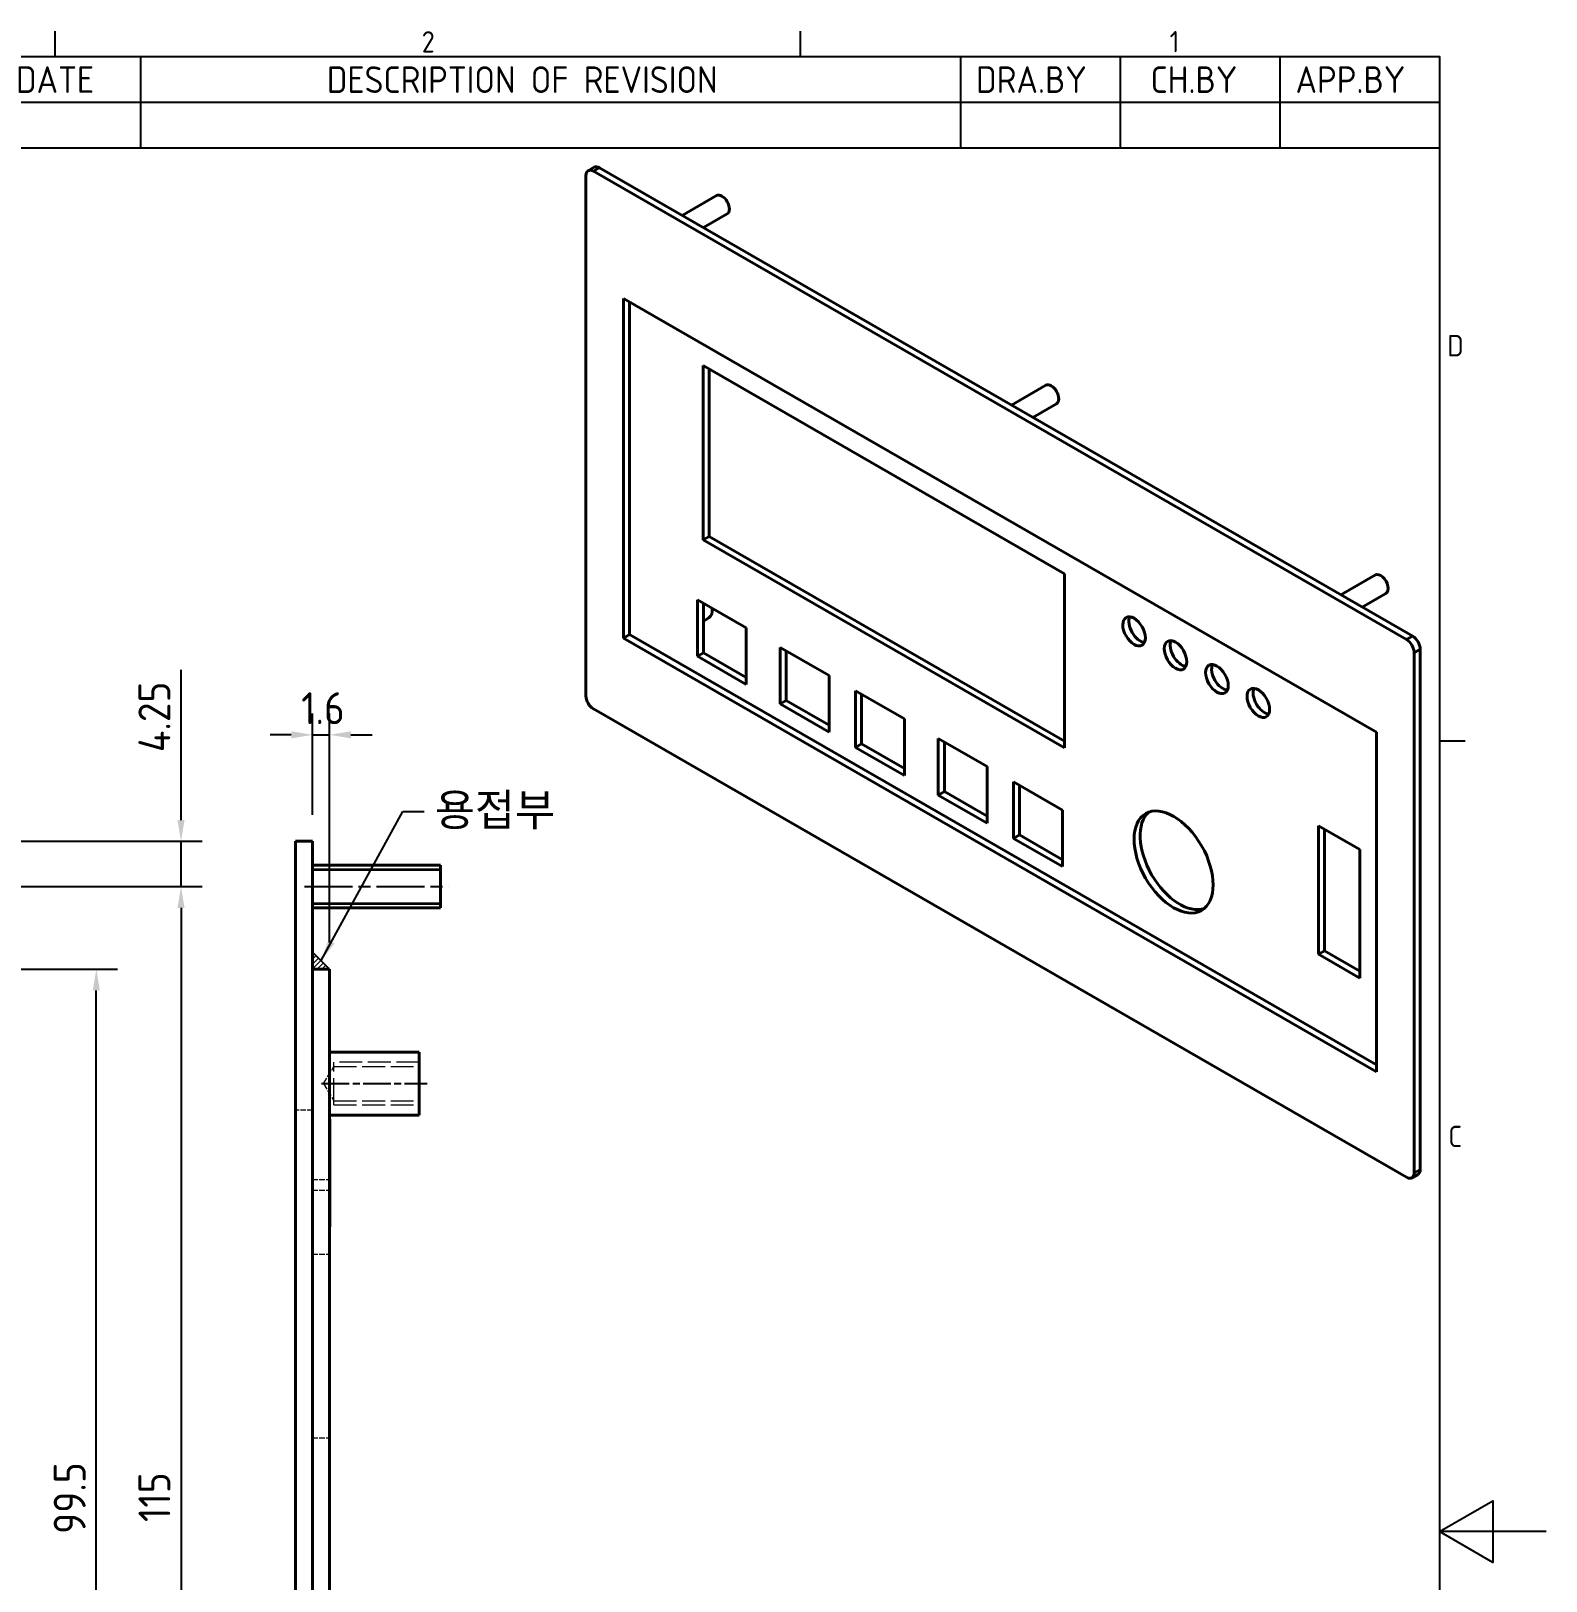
# Model space of a CAD drawing. Header units: millimetres. Extents: x 0 to 420, y 0 to 297.
# Drawn here: x 277.7 to 420, y 143.9 to 289.4 of the extents above; entities that cross this region are included whole.
import ezdxf

# ---------------------------------------------------------------- set-up
doc = ezdxf.new("R2010")
doc.units = ezdxf.units.MM
doc.linetypes.add('CHAIN', pattern=[0.35429999999999995, 0.2362, -0.0295, 0.0591, -0.0295])
doc.linetypes.add('DASHED', pattern=[0.2067, 0.1654, -0.0413])
doc.layers.get('0').update_dxf_attribs({"color": 3, "lineweight": 25})
for name, color, linetype, lineweight in [('가려진 것(ISO)', 2, 'DASHED', 18), ('가시적인 것(ISO)', 3, 'Continuous', 40), ('가시적인 좁은 것(ISO)', 3, 'Continuous', 35), ('경계(ISO)', 7, 'Continuous', 25), ('기호(ISO)', 5, 'Continuous', 25), ('스케치 형상(ISO)', 3, 'Continuous', 25), ('중심선(ISO)', 1, 'Continuous', 25), ('치수(ISO)', 2, 'Continuous', 25), ('해치(ISO)', 7, 'Continuous', 18)]:
    doc.layers.add(name, color=color, linetype=linetype, lineweight=lineweight)
doc.styles.add('ISO Proportiona M2B', font='isocp.shx')
doc.styles.add('문자 텍스트_PSTEK_POSCO', font='isocp.shx')
doc.styles.add('치수 텍스트_PSTEK_POSCO', font='isocp.shx')
doc.dimstyles.new('치수_PSTEK_POSCO', dxfattribs={"dimtxt": 3, "dimasz": 2, "dimexe": 2, "dimexo": 2.5, "dimgap": 1, "dimtad": 1, "dimrnd": 1e-08, "dimdsep": 46, "dimtxsty": '치수 텍스트_PSTEK_POSCO', "dimcen": 0.09, "dimdle": 10, "dimclrd": 7, "dimclre": 7, "dimclrt": 2, "dimadec": 1, "dimazin": 2, "dimtfac": 1, "dimtmove": 0, "dimatfit": 3, "dimfxl": 0, "dimtolj": 1, "dimlwd": -1, "dimlwe": -1, "dimarcsym": 0})
doc.dimstyles.new('치수_PSTEK_POSCO$7', dxfattribs={"dimtxt": 3, "dimasz": 2, "dimexe": 2, "dimexo": 2.5, "dimgap": 1, "dimtad": 1, "dimrnd": 1e-08, "dimdsep": 46, "dimtxsty": '치수 텍스트_PSTEK_POSCO', "dimcen": 0.09, "dimdle": 10, "dimclrd": 7, "dimclre": 7, "dimclrt": 2, "dimadec": 1, "dimazin": 2, "dimtfac": 1, "dimtmove": 0, "dimatfit": 3, "dimfxl": 0, "dimtolj": 1, "dimlwd": -1, "dimlwe": -1, "dimarcsym": 0})

# ---------------------------------------------------------------- blocks, each defined once
blk = doc.blocks.new('경계 Default Border')
at = {"layer": '경계(ISO)'}
for p, q in [((280, 287.0000076293945), (280, 289.4000053405762)), ((350, 287.0000076293945), (350, 289.4000053405762)), ((410, 222.7499961853027), (412.400016784668, 222.7499961853027))]:
    blk.add_line(p, q, dxfattribs=at)
at = {"layer": '경계(ISO)', "flags": 128}
for points in [[(10, 10), (10, 287.0000076293945), (410, 287.0000076293945), (410, 10), (10, 10)], [(420, 148.5000038146973), (410, 148.5000038146973), (415, 151.3867473602295), (415, 145.6132507324219), (410, 148.5000038146973)]]:
    blk.add_lwpolyline(points, dxfattribs=at)
at = {"layer": '경계(ISO)', "color": 2, "char_height": 2.000000029802322, "attachment_point": 7, "style": '문자 텍스트_PSTEK_POSCO'}
for s, insert in [('2', (314.418492964537, 287.3809296778403)), ('1', (384.6573774223157, 287.4)), ('D', (410.718846771929, 258.8559296629392)), ('C', (410.8296930082771, 184.6059296629392))]:
    blk.add_mtext(s, dxfattribs=dict(at, insert=insert))
blk = doc.blocks.new('리비전 내역')
at = {"layer": '기호(ISO)'}
for p, q in [((258, 287.0000076293945), (410, 287.0000076293945)), ((288, 287.0000076293945), (288, 282.7200076293945)), ((365, 287.0000076293945), (365, 282.7200076293945)), ((380, 287.0000076293945), (380, 282.7200076293945)), ((395, 287.0000076293945), (395, 282.7200076293945)), ((410, 287.0000076293945), (410, 282.7200076293945)), ((258, 282.7200076293945), (410, 282.7200076293945)), ((288, 282.7200076293945), (288, 278.4400076293945)), ((365, 282.7200076293945), (365, 278.4400076293945)), ((380, 282.7200076293945), (380, 278.4400076293945)), ((395, 282.7200076293945), (395, 278.4400076293945)), ((410, 282.7200076293945), (410, 278.4400076293945)), ((258, 278.4400076293945), (410, 278.4400076293945))]:
    blk.add_line(p, q, dxfattribs=at)
at = {"layer": '기호(ISO)', "color": 2, "char_height": 2.5, "attachment_point": 7, "style": 'ISO Proportiona M2B'}
for s, insert in [('DATE', (276.3142317728366, 283.5831900503393)), ('DESCRIPTION OF REVISION', (305.5070204333629, 283.5831900503393)), ('DRA.BY', (366.4757339553204, 283.5831900503393)), ('CH.BY', (382.8642915086117, 283.5831900503393)), ('APP.BY', (396.4777339604404, 283.5831900503393))]:
    blk.add_mtext(s, dxfattribs=dict(at, insert=insert))
blk = doc.blocks.new('*D48')
at = {"layer": 'Defpoints', "color": 0, "transparency": 16777216}
for p in [(248.5401147233766, 201.3151162410434), (283.8571493826473, 201.3151162410434), (248.5401147233766, 101.8151162410434)]:
    blk.add_point(p, dxfattribs=at)
at = {"layer": '치수(ISO)', "color": 7, "transparency": 16777216}
for p, q in [((251.0401147233766, 201.3151162410434), (285.8571493826473, 201.3151162410434)), ((283.8571493826472, 103.8151162410434), (283.8571493826473, 199.3151162410434)), ((251.0401147233766, 101.8151162410434), (285.8571493826472, 101.8151162410434))]:
    blk.add_line(p, q, dxfattribs=at)
for points in [[(283.523816049314, 199.3151162410434), (284.1904827159806, 199.3151162410434), (283.8571493826473, 201.3151162410434)], [(283.5238160493139, 103.8151162410434), (284.1904827159805, 103.8151162410434), (283.8571493826472, 101.8151162410434)]]:
    blk.add_solid(points, dxfattribs=at)
at = {"layer": '치수(ISO)', "color": 2, "transparency": 16777216, "insert": (281.3571493826472, 148.2856106765901), "char_height": 3, "attachment_point": 4, "rotation": 90, "style": '치수 텍스트_PSTEK_POSCO'}
blk.add_mtext('\\A1;99.5', dxfattribs=at)
blk = doc.blocks.new('*D59')
at = {"layer": 'Defpoints', "color": 0, "transparency": 16777216}
for p in [(237.2901147233778, 209.0651162410435), (236.8721147233778, 94.06511624104346), (291.8130711150875, 94.06511624104344)]:
    blk.add_point(p, dxfattribs=at)
at = {"layer": '치수(ISO)', "color": 7, "transparency": 16777216}
for p, q in [((239.7901147233778, 209.0651162410435), (293.8130711150876, 209.0651162410435)), ((291.8130711150876, 207.0651162410435), (291.8130711150875, 96.06511624104344)), ((239.3721147233778, 94.06511624104346), (293.8130711150875, 94.06511624104344))]:
    blk.add_line(p, q, dxfattribs=at)
for points in [[(291.4797377817542, 207.0651162410435), (292.1464044484209, 207.0651162410435), (291.8130711150876, 209.0651162410435)], [(291.4797377817542, 96.06511624104344), (292.1464044484208, 96.06511624104344), (291.8130711150875, 94.06511624104344)]]:
    blk.add_solid(points, dxfattribs=at)
at = {"layer": '치수(ISO)', "color": 2, "transparency": 16777216, "insert": (289.3130711150875, 149.4029842066875), "char_height": 3, "attachment_point": 4, "rotation": 90, "style": '치수 텍스트_PSTEK_POSCO'}
blk.add_mtext('\\A1;115', dxfattribs=at)
blk = doc.blocks.new('*D60')
at = {"layer": 'Defpoints', "color": 0, "transparency": 16777216}
for p in [(253.7901147233777, 213.3151162410434), (291.8130711150876, 213.3151162410434), (237.2901147233778, 209.0651162410435)]:
    blk.add_point(p, dxfattribs=at)
at = {"layer": '치수(ISO)', "color": 7, "transparency": 16777216}
for p, q in [((291.8130711150876, 215.3151162410434), (291.8130711150876, 229.4115367980822)), ((256.2901147233777, 213.3151162410434), (293.8130711150876, 213.3151162410434)), ((291.8130711150876, 209.0651162410435), (291.8130711150876, 213.3151162410434)), ((239.7901147233778, 209.0651162410435), (293.8130711150876, 209.0651162410435)), ((291.8130711150876, 207.0651162410435), (291.8130711150876, 205.0651162410435))]:
    blk.add_line(p, q, dxfattribs=at)
for points in [[(291.4797377817542, 215.3151162410434), (292.1464044484209, 215.3151162410434), (291.8130711150876, 213.3151162410434)], [(291.4797377817542, 207.0651162410435), (292.1464044484209, 207.0651162410435), (291.8130711150876, 209.0651162410435)]]:
    blk.add_solid(points, dxfattribs=at)
at = {"layer": '치수(ISO)', "color": 2, "transparency": 16777216, "insert": (289.312775839497, 221.6872727293703), "char_height": 3, "attachment_point": 4, "rotation": 90, "style": '치수 텍스트_PSTEK_POSCO'}
blk.add_mtext('\\A1;4.25', dxfattribs=at)
blk = doc.blocks.new('*D69')
at = {"layer": 'Defpoints', "color": 0, "transparency": 16777216}
for p in [(305.7704566082865, 223.3151162410434), (304.1704566082883, 213.3151162410434), (305.7704566082865, 201.3151162410434)]:
    blk.add_point(p, dxfattribs=at)
at = {"layer": '치수(ISO)', "color": 7, "transparency": 16777216}
for p, q in [((304.1704566082883, 215.8151162410434), (304.1704566082883, 225.3151162410434)), ((305.7704566082865, 203.8151162410434), (305.7704566082865, 225.3151162410434)), ((302.1704566082883, 223.3151162410434), (300.1704566082883, 223.3151162410434)), ((304.1704566082883, 223.3151162410434), (305.7704566082865, 223.3151162410434)), ((307.7704566082865, 223.3151162410434), (309.7704566082865, 223.3151162410434))]:
    blk.add_line(p, q, dxfattribs=at)
for points in [[(302.1704566082883, 223.6484495743768), (302.1704566082883, 222.9817829077101), (304.1704566082883, 223.3151162410434)], [(307.7704566082865, 223.6484495743768), (307.7704566082865, 222.9817829077101), (305.7704566082865, 223.3151162410434)]]:
    blk.add_solid(points, dxfattribs=at)
at = {"layer": '치수(ISO)', "color": 2, "transparency": 16777216, "insert": (303.0960471594685, 225.8151162410434), "char_height": 3, "attachment_point": 4, "style": '치수 텍스트_PSTEK_POSCO'}
blk.add_mtext('\\A1;1.6', dxfattribs=at)

msp = doc.modelspace()

# ---------------------------------------------------------------- hatches: boundary and pattern name
at = {"layer": '해치(ISO)'}
h = msp.add_hatch(dxfattribs=at)
h.set_pattern_fill('ANSI31', color=256, scale=2.54, style=0)
h.set_pattern_definition([(45, (0, 0), (-0.2245064030267288, 0.2245064030267288), [])])
h.paths.add_polyline_path([(304.1704566082886, 202.9151162410434), (304.1704566082864, 201.3151162410434), (305.7704566082865, 201.3151162410434)])

# ---------------------------------------------------------------- linework, layer by layer
at = {"layer": '가려진 것(ISO)', "ltscale": 3.601896047592163}
for q in [(306.1704566082773, 192.1861162410434), (306.1704566082773, 188.9441162410434)]:
    msp.add_line((305.1964615448337, 190.5651162410434), q, dxfattribs=at)
at = {"layer": '가려진 것(ISO)', "ltscale": 12.90114498138428}
for p, q in [((314.1704566082773, 192.5651162410434), (306.1704566082773, 192.5651162410434)), ((306.1704566082773, 192.1861162410434), (314.1704566082773, 192.1861162410434)), ((306.1704566082773, 188.9441162410434), (314.1704566082773, 188.9441162410434)), ((306.1704566082773, 188.5651162410434), (314.1704566082773, 188.5651162410434))]:
    msp.add_line(p, q, dxfattribs=at)
at = {"layer": '가려진 것(ISO)', "ltscale": 15.19880294799805}
msp.add_line((306.1704566082773, 188.5651162410434), (306.1704566082773, 192.5651162410434), dxfattribs=at)
at = {"layer": '가려진 것(ISO)', "ltscale": 3.047414541244507}
for p, q in [((304.1704566082856, 188.0651162410435), (302.5704566082856, 188.0651162410435)), ((304.1704566082606, 181.5651162410434), (305.7704566082605, 181.5651162410434)), ((304.1704566082758, 180.5651162410434), (305.7704566082758, 180.5651162410434)), ((304.1704566082758, 174.5651162410434), (305.7704566082758, 174.5651162410434)), ((304.1704566082839, 157.3151162410434), (305.7704566082838, 157.3151162410434))]:
    msp.add_line(p, q, dxfattribs=at)
at = {"layer": '가려진 것(ISO)', "ltscale": 0.01894696615636349}
msp.add_line((305.7704566082625, 187.1151162410429), (305.7804566082626, 187.1151162410429), dxfattribs=at)
at = {"layer": '가시적인 것(ISO)'}
for p, q in [((330.6134636393697, 276.6034930911538), (330.0477782144205, 276.27773652012)), ((331.1124958509541, 276.5544567798512), (407.4800282191126, 232.5773196902857)), ((329.8397036448183, 275.818348797767), (329.8397036448183, 226.9699080884253)), ((406.9143427941634, 232.2515631192518), (330.5468104260049, 276.2287002088173)), ((338.8668253917092, 272.0890353805127), (342.1039488336515, 273.9531707920896)), ((340.8707040528187, 270.9350784061583), (343.1020132568204, 272.2200039197992)), ((333.3752375507515, 232.3940470336521), (333.3752375507515, 264.2783849025112)), ((333.3752375507515, 264.2783849025112), (404.0859156694168, 223.5588135232838)), ((333.9409229757007, 263.9526283314775), (333.9409229757007, 232.719803604686)), ((340.8352140922705, 241.6260126114814), (340.8352140922705, 257.9769551083322)), ((340.8352140922705, 257.9769551083322), (374.77633958923, 238.4315608463029)), ((341.4008995172197, 257.6511985372985), (341.4008995172197, 241.9517691825153)), ((369.8027470686253, 254.2742229021007), (373.0398705105676, 256.1383583136776)), ((371.8066257297348, 253.1202659277463), (374.0379349337364, 254.4051914413873)), ((340.8352140922705, 241.6260126114814), (341.4008995172197, 241.9517691825153)), ((374.77633958923, 222.0806183494522), (340.8352140922705, 241.6260126114814)), ((341.4008995172197, 241.9517691825153), (374.77633958923, 222.7321314915199)), ((374.77633958923, 238.4315608463029), (374.77633958923, 222.0806183494522)), ((400.7386687455413, 236.4594104236887), (403.9757921874836, 238.3235458352656)), ((340.3048840063806, 230.6901364302406), (340.3048840063806, 236.0041927417171)), ((340.3048840063806, 236.0041927417171), (344.9010780840939, 233.3574206020674)), ((402.7425474066508, 235.3054534493344), (404.9738566106524, 236.5903789629753)), ((340.8705694313297, 235.6784361706834), (340.8705694313297, 231.0158930012745)), ((340.8705694313297, 234.000501794286), (341.3945099090598, 234.3022190490069)), ((344.9010780840939, 233.3574206020674), (344.9010780840939, 228.0433642905908)), ((333.9409229757007, 232.719803604686), (333.3752375507515, 232.3940470336521)), ((404.0859156694168, 191.6744756544247), (333.3752375507515, 232.3940470336521)), ((333.9409229757007, 232.719803604686), (404.0859156694168, 192.3259887964924)), ((348.0830585994337, 226.2109835785256), (348.0830585994337, 231.5250398900021)), ((348.0830585994337, 231.5250398900021), (352.679252677147, 228.8782677503524)), ((340.3048840063806, 230.6901364302406), (340.8705694313297, 231.0158930012745)), ((344.9010780840939, 228.0433642905908), (340.3048840063806, 230.6901364302406)), ((340.8705694313297, 231.0158930012745), (344.9010780840938, 228.6948774326585)), ((348.6487440243829, 231.1992833189684), (348.6487440243829, 226.5367401495595)), ((407.6214495753501, 182.1783795712752), (407.6214495753501, 231.026820280617)), ((408.1871350002992, 231.3525768516509), (408.1871350002992, 182.5041361423091)), ((352.679252677147, 228.8782677503524), (352.679252677147, 223.5642114388758)), ((355.1541264113002, 227.4530827520794), (359.7503204890136, 224.8063106124296)), ((355.1541264113002, 222.1390264406029), (355.1541264113002, 227.4530827520794)), ((355.7198118362494, 227.1273261810457), (355.7198118362494, 222.4647830116368)), ((330.5468104260049, 225.7451652497905), (406.9143427941634, 181.768028160225)), ((348.0830585994337, 226.2109835785256), (348.6487440243829, 226.5367401495595)), ((352.679252677147, 223.5642114388758), (348.0830585994337, 226.2109835785256)), ((348.6487440243829, 226.5367401495595), (352.679252677147, 224.2157245809435)), ((359.7503204890136, 224.8063106124296), (359.7503204890136, 219.4922543009531)), ((362.9323010043535, 222.9739299003644), (367.5284950820667, 220.3271577607146)), ((362.9323010043535, 217.6598735888879), (362.9323010043535, 222.9739299003644)), ((404.0859156694168, 223.5588135232838), (404.0859156694168, 191.6744756544247)), ((355.1541264113002, 222.1390264406029), (355.7198118362494, 222.4647830116368)), ((359.7503204890136, 219.4922543009531), (355.1541264113002, 222.1390264406029)), ((355.7198118362494, 222.4647830116368), (359.7503204890136, 220.1437674430207)), ((363.4979864293026, 222.6481733293307), (363.4979864293026, 217.9856301599218)), ((367.5284950820667, 220.3271577607146), (367.5284950820667, 215.0131014492381)), ((370.00336881622, 218.9019727624417), (374.5995628939332, 216.2552006227918)), ((370.00336881622, 213.5879164509651), (370.00336881622, 218.9019727624417)), ((370.5690542411691, 218.5762161914079), (370.5690542411691, 213.9136730219991)), ((362.9323010043535, 217.6598735888879), (363.4979864293026, 217.9856301599218)), ((367.5284950820667, 215.0131014492381), (362.9323010043535, 217.6598735888879)), ((363.4979864293026, 217.9856301599218), (367.5284950820667, 215.6646145913057)), ((374.5995628939332, 216.2552006227918), (374.5995628939332, 210.9411443113154)), ((398.6411934542795, 214.7759466170979), (402.530280750806, 212.5363701912405)), ((398.6411934542795, 202.7171265256705), (398.6411934542795, 214.7759466170979)), ((399.2068788792286, 214.4501900460643), (399.2068788792286, 203.0428830967044)), ((302.5704566082886, 211.3151162410435), (302.570456608288, 213.3151162410434)), ((304.170456608288, 213.3151162410434), (302.570456608288, 213.3151162410434)), ((304.170456608288, 213.3151162410434), (304.1704566082886, 211.3151162410435)), ((370.00336881622, 213.5879164509651), (370.5690542411691, 213.9136730219991)), ((374.5995628939332, 210.9411443113154), (370.00336881622, 213.5879164509651)), ((370.5690542411691, 213.9136730219991), (374.5995628939332, 211.592657453383)), ((402.530280750806, 212.5363701912405), (402.530280750806, 200.477550099813)), ((302.5704566082886, 91.81511624104346), (302.5704566082886, 211.3151162410435)), ((304.1704566082886, 211.3151162410435), (304.1704566082886, 91.81511624104346)), ((304.1704566082819, 211.0651162410435), (316.1704566082819, 211.0651162410435)), ((316.1704566082819, 207.0651162410435), (316.1704566082819, 211.0651162410435)), ((304.1704566082819, 207.0651162410434), (316.1704566082819, 207.0651162410434)), ((398.6411934542795, 202.7171265256705), (399.2068788792286, 203.0428830967044)), ((402.530280750806, 200.477550099813), (398.6411934542795, 202.7171265256705)), ((399.2068788792286, 203.0428830967044), (402.530280750806, 201.1290632418806)), ((305.7704566082865, 201.3151162410434), (304.1704566082864, 201.3151162410434)), ((305.7704566082865, 201.3151162410434), (305.7704566082865, 101.8151162410434)), ((305.7704566082773, 193.5151162410434), (314.1704566082773, 193.5151162410434)), ((314.1704566082773, 193.5151162410434), (314.1704566082773, 187.6151162410434)), ((305.7704566082773, 187.6151162410434), (314.1704566082773, 187.6151162410434)), ((305.7704566082626, 187.2151162410443), (305.7804566082626, 187.2151162410443)), ((305.7804566082626, 187.2151162410443), (305.7804566082626, 177.1151162410429)), ((407.979060430697, 182.0447484199562), (407.4133750057478, 181.7189918489223)), ((305.7704566082626, 177.1151162410429), (305.7804566082626, 177.1151162410429))]:
    msp.add_line(p, q, dxfattribs=at)
for centre, major_axis, ratio, start_param, end_param in [((331.1124958509541, 275.7369096550087), (-0.4990322115844029, 0.8665834361451716), 0.5780931159158106, 5.499720852205023, 6.283185307179557), ((330.5468104260049, 275.4111530839747), (-0.4990322115844076, 0.8665834361451793), 0.5780931159158106, 5.499720852205023, 7.070517178999916), ((342.6029810452359, 273.0865873559444), (-0.4990322115844021, 0.8665834361451715), 0.5780931159158107, 3.141592653589767, 6.28318530717956), ((373.538902722152, 255.2717748775324), (-0.4990322115844046, 0.8665834361451764), 0.5780931159158106, 3.141592653589769, 6.283185307179561), ((404.474824399068, 237.4569623991205), (-0.499032211584402, 0.866583436145175), 0.5780931159158107, 3.141592653589776, 6.283185307179569), ((340.6584373969729, 235.580429617321), (0.7360725120869845, -1.278210568314124), 0.5780931159158106, 2.701708647336433e-14, 0.9709378569995414), ((381.8827636240433, 233.3556623060763), (-0.748548317376607, 1.299875154217761), 0.5780931159158107, 0.3859036446672673, 2.755689008922477), ((385.7718506259406, 231.1160860498844), (-0.748548317376607, 1.299875154217761), 0.5780931159158107, 0.3859036446672673, 2.755689008922477), ((406.9143427941634, 231.4340159944092), (0.4990322115843558, -0.8665834361452088), 0.5780931159158106, 0.7873318718205873, 2.358128198615503), ((407.4800282191126, 231.7597725654431), (-0.4990322115844596, 0.8665834361451499), 0.5780931159158106, 3.928924525409908, 5.499720852204749), ((389.660937627838, 228.8765097936926), (-0.7485483173766053, 1.299875154217759), 0.5780931159158104, 0.385903644667268, 2.755689008922478), ((393.5500246297354, 226.6369335375008), (-0.748548317376607, 1.299875154217761), 0.5780931159158107, 0.3859036446672673, 2.755689008922477), ((330.5468104260049, 226.562712374633), (-0.4990322115843492, 0.8665834361451975), 0.5780931159158106, 0.7873318718205873, 2.358128198615503), ((385.5950733413855, 211.6989477120482), (-2.619919110818126, 4.549563039762168), 0.5780931159158105, 0.1077502290606134, 3.033842424529185), ((406.9143427941634, 182.5855752850674), (0.4990322115844029, -0.8665834361451716), 0.5780931159158106, 5.499720852205023, 7.070517178999916), ((407.4800282191126, 182.9113318561014), (0.4990322115844085, -0.8665834361451825), 0.5780931159158106, 0, 0.787331871820288)]:
    msp.add_ellipse(centre, major_axis=major_axis, ratio=ratio, start_param=start_param, end_param=end_param, dxfattribs=at)
for centre, major_axis, ratio in [((381.3170781990941, 233.0299057350423), (-0.7485483173766074, 1.299875154217763), 0.5780931159158104), ((385.2061652009914, 230.7903294788505), (-0.7485483173766074, 1.299875154217763), 0.5780931159158104), ((389.0952522028888, 228.5507532226587), (-0.7485483173766074, 1.299875154217763), 0.5780931159158104), ((392.9843392047862, 226.3111769664669), (-0.7485483173766074, 1.299875154217763), 0.5780931159158104), ((385.0293879164363, 211.3731911410143), (-2.619919110818126, 4.549563039762169), 0.5780931159158105)]:
    msp.add_ellipse(centre, major_axis=major_axis, ratio=ratio, dxfattribs=at)
at = {"layer": '가시적인 좁은 것(ISO)'}
for p, q in [((330.5468104260049, 276.2287002088173), (331.1124958509541, 276.5544567798512)), ((407.4800282191126, 232.5773196902857), (406.9143427941634, 232.2515631192518)), ((407.6214495753501, 231.026820280617), (408.1871350002992, 231.3525768516509)), ((316.1704566082819, 210.6471162410434), (304.1704566082819, 210.6471162410434)), ((304.1704566082819, 207.4831162410435), (316.1704566082819, 207.4831162410435)), ((408.1871350002992, 182.5041361423091), (407.6214495753501, 182.1783795712752))]:
    msp.add_line(p, q, dxfattribs=at)
at = {"layer": '스케치 형상(ISO)'}
for p, q in [((305.7704566082865, 201.3151162410434), (304.1704566082886, 202.9151162410434)), ((304.1704566082886, 202.9151162410434), (304.1704566082864, 201.3151162410434)), ((304.1704566082864, 201.3151162410434), (305.7704566082865, 201.3151162410434))]:
    msp.add_line(p, q, dxfattribs=at)
at = {"layer": '중심선(ISO)', "linetype": 'CHAIN', "ltscale": 19.05165100097656}
msp.add_line((303.4204566082819, 209.0651162410435), (316.9204566082819, 209.0651162410435), dxfattribs=at)
at = {"layer": '중심선(ISO)', "linetype": 'CHAIN', "ltscale": 11.00085353851318}
msp.add_line((305.0204566082773, 190.5651162410434), (314.9204566082773, 190.5651162410434), dxfattribs=at)

# ---------------------------------------------------------------- block references
msp.add_blockref('경계 Default Border', (0, 0))
at = {"layer": '기호(ISO)'}
msp.add_blockref('리비전 내역', (0, 0), dxfattribs=at)

# ---------------------------------------------------------------- texts
at = {"layer": '기호(ISO)', "color": 2, "insert": (315.6503194574978, 216.1163973867509), "char_height": 3.00000011920929, "width": 13.89153838157654, "attachment_point": 4, "style": '치수 텍스트_PSTEK_POSCO'}
msp.add_mtext('{\\fISOCP|b0|i0;\\H3.0000;용접부}', dxfattribs=at)

# ---------------------------------------------------------------- dimensions: what is measured, and where the dimension line sits
at = {"layer": '치수(ISO)', "color": 7}
for base, p1, p2, override, picture, middle in [((291.8130711150876, 213.3151162410434), (237.2901147233778, 209.0651162410435), (253.7901147233777, 213.3151162410434), {"dimdec": 2, "dimtp": 0, "dimtm": -0, "dimtdec": 2, "dimtofl": 1, "dimatfit": 1}, '*D60', (291.8130711150875, 225.0494047637263)), ((291.8130711150875, 94.06511624104344), (237.2901147233778, 209.0651162410435), (236.8721147233778, 94.06511624104346), {"dimdec": 2, "dimtp": 0, "dimtm": -0, "dimtdec": 2, "dimtofl": 0, "dimatfit": 1}, '*D59', (291.8130711150875, 151.5651162410435)), ((283.8571493826473, 201.3151162410434), (248.5401147233766, 101.8151162410434), (248.5401147233766, 201.3151162410434), {"dimdec": 2, "dimtp": 0, "dimtm": -0, "dimtdec": 2, "dimtofl": 0, "dimatfit": 1}, '*D48', (283.8571493826472, 151.5651162410434))]:
    dim = msp.add_linear_dim(base=base, p1=p1, p2=p2, angle=90, dimstyle='치수_PSTEK_POSCO', override=override, dxfattribs=at)
    dim.commit()
    dim.dimension.update_dxf_attribs({"geometry": picture, "text_midpoint": middle, "dimtype": 160})
dim = msp.add_linear_dim(base=(305.7704566082865, 223.3151162410434), p1=(304.1704566082883, 213.3151162410434), p2=(305.7704566082865, 201.3151162410434), dimstyle='치수_PSTEK_POSCO', override={"dimdec": 2, "dimtp": 0, "dimtm": -0, "dimtdec": 2, "dimtofl": 1, "dimatfit": 1}, dxfattribs=at)
dim.commit()
dim.dimension.update_dxf_attribs({"geometry": '*D69', "text_midpoint": (304.9704566082873, 223.3151162410434), "dimtype": 160})

# ---------------------------------------------------------------- leaders
at = {"layer": '기호(ISO)', "color": 7, "annotation_type": 0, "has_hookline": 1, "hookline_direction": 0, "text_width": 11.52463335602079}
msp.add_leader([(304.9704566082875, 202.1151162410434), (312.6503194574978, 216.1163973867509), (314.6503194574978, 216.1163973867509)], dimstyle='치수_PSTEK_POSCO$7', override={"dimtad": 0}, dxfattribs=at)

doc.saveas('drawing.dxf')
